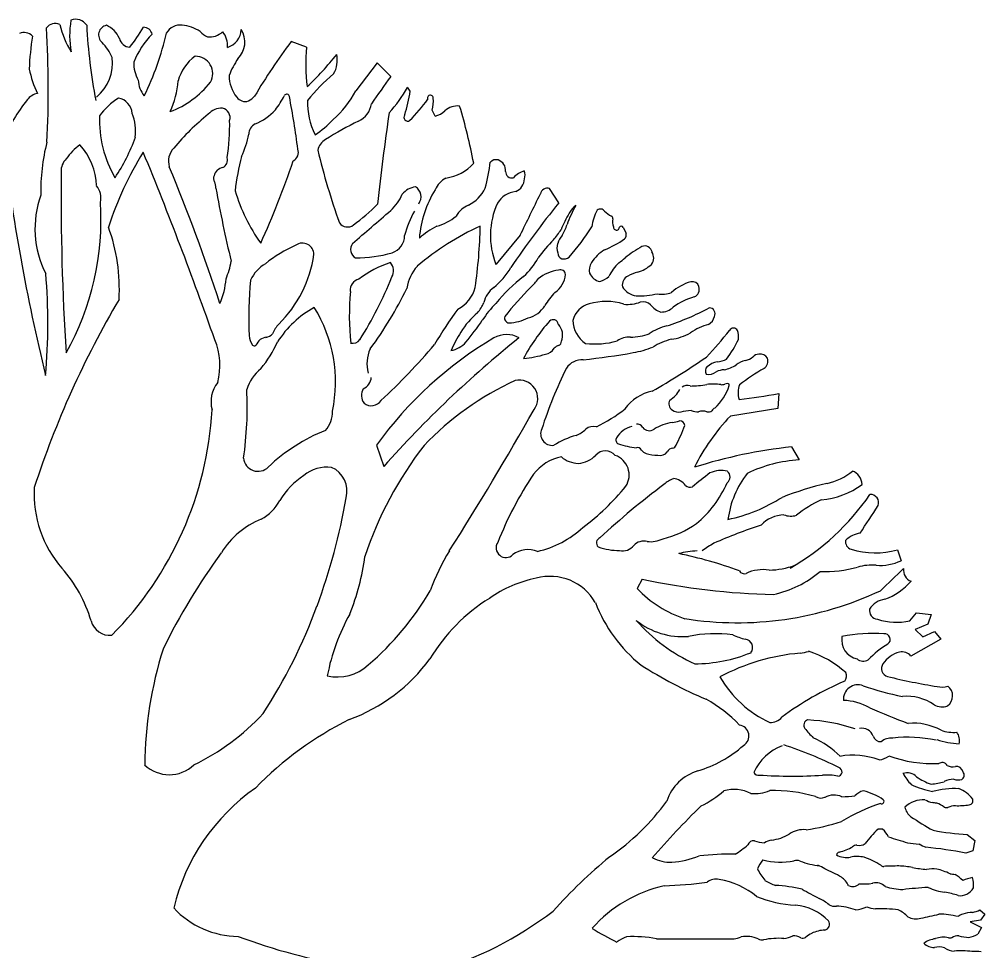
# Model space of a CAD drawing. Header units: metres. Extents: x -4.29 to -0.76, y -2.59 to 0.97.
# Drawn here: x -2.571 to -0.756, y -0.81 to 0.944 of the extents above; entities that cross this region are included whole.
import ezdxf

# ---------------------------------------------------------------- set-up
doc = ezdxf.new("R2010")
doc.units = ezdxf.units.M
doc.layers.add('ceco.net 70', color=7, linetype='Continuous')

msp = doc.modelspace()

# ---------------------------------------------------------------- linework, layer by layer
at = {"layer": 'ceco.net 70'}
for p, q in [((-2.0312, 0.8914), (-2.0601, 0.9019)), ((-1.8986, 0.8621), (-1.9387, 0.8093)), ((-1.8986, 0.8621), (-1.8986, 0.8621)), ((-1.8731, 0.8363), (-1.8986, 0.8621)), ((-1.8362, 0.8086), (-1.8415, 0.8158)), ((-1.7894, 0.7618), (-1.7954, 0.773)), ((-1.5573, 0.5987), (-1.5745, 0.6257)), ((-1.4361, 0.5519), (-1.4306, 0.5412)), ((-1.6297, 0.5376), (-1.6751, 0.4829)), ((-1.1437, 0.2401), (-1.1452, 0.212)), ((-1.1452, 0.212), (-1.2345, 0.1973)), ((-1.8998, 0.1426), (-1.8861, 0.1026)), ((-1.1196, 0.1395), (-1.1051, 0.1151)), ((-0.9206, -0.0543), (-0.9137, -0.0746)), ((-1.4003, -0.1091), (-1.41, -0.1267)), ((-0.8973, -0.1877), (-0.8847, -0.1727)), ((-0.8847, -0.1727), (-0.8569, -0.1757)), ((-0.8569, -0.1757), (-0.8636, -0.194)), ((-0.8636, -0.194), (-0.8873, -0.2041)), ((-0.8873, -0.2041), (-0.8728, -0.2177)), ((-0.8728, -0.2177), (-0.851, -0.2075)), ((-0.851, -0.2075), (-0.8389, -0.2221)), ((-0.8389, -0.2221), (-0.8954, -0.2541)), ((-0.7891, -0.5894), (-0.7751, -0.6012)), ((-0.7751, -0.6012), (-0.7786, -0.6205)), ((-0.7786, -0.6205), (-0.7922, -0.6245)), ((-0.7655, -0.7316), (-0.7564, -0.7394)), ((-0.7564, -0.7394), (-0.7645, -0.7509)), ((-0.7645, -0.7509), (-0.7836, -0.7541)), ((-0.7836, -0.7541), (-0.7623, -0.7644)), ((-0.7623, -0.7644), (-0.7692, -0.7772))]:
    msp.add_line(p, q, dxfattribs=at)
for centre, radius, start, end in [((-2.4652, 0.9191), 0.0247, 33.1151, 111.1499), ((-2.5039, 0.9161), 0.0198, 63.9357, 145.0974), ((-4.4292, 0.8118), 1.9125, 357.0279, 3.4656), ((-2.3232, 0.9758), 0.177, 193.7031, 211.8461), ((-2.3135, 0.9137), 0.1631, 169.9628, 191.0391), ((-1.4567, 0.9806), 0.989, 182.7844, 191.0355), ((-2.4035, 0.9142), 0.0187, 101.7641, 229.0136), ((-2.4276, 0.8885), 0.0485, 23.6124, 65.2376), ((-2.6143, 1.0914), 0.3208, 321.3677, 329.5167), ((-2.3378, 0.912), 0.0167, 12.6957, 90.2699), ((-2.2685, 0.9022), 0.0307, 83.5804, 149.2614), ((-2.2715, 0.8605), 0.0725, 56.3984, 84.8602), ((-2.5629, 0.8952), 0.0236, 46.4275, 110.5548), ((-1.9767, 0.8257), 0.5765, 171.3614, 177.5572), ((-2.3617, 0.9132), 0.0221, 193.9364, 264.6613), ((-2.2021, 0.7988), 0.1671, 135.6201, 157.2681), ((-2.8025, 1.0301), 0.5199, 333.714, 347.5364), ((-2.2054, 0.9415), 0.0331, 218.4091, 248.3474), ((-2.2137, 0.9467), 0.0362, 263.7001, 313.0279), ((-2.2186, 0.8952), 0.0388, 353.6962, 40.1071), ((-2.1899, 0.9253), 0.0357, 285.9026, 358.4739), ((-2.1913, 0.9008), 0.044, 315.0139, 32.4353), ((-2.4777, 0.8377), 0.0879, 22.8725, 45.1889), ((-1.2367, 0.2766), 1.0339, 142.7863, 149.6465), ((-1.706, 0.8581), 0.3268, 174.1487, 187.1891), ((-2.4803, 0.8618), 0.0842, 310.1571, 6.8771), ((-2.1932, 0.8071), 0.0822, 125.2627, 165.4192), ((-2.2401, 0.8418), 0.0324, 329.7848, 91.0901), ((-2.4113, 1.2242), 0.5576, 313.1094, 321.5678), ((-2.0229, 0.8668), 0.0495, 328.7005, 12.5901), ((-2.2866, 0.8624), 0.0696, 179.2387, 208.3514), ((-2.0456, 0.7904), 0.1394, 145.3353, 160.0383), ((-2.3643, 0.8886), 0.1922, 191.5072, 205.9901), ((-2.1138, 0.8372), 0.0629, 179.3273, 219.1538), ((-1.7279, 0.5453), 0.389, 130.5085, 140.829), ((0.0699, -0.5668), 2.3966, 144.1656, 145.6634), ((-2.2954, 0.8328), 0.0526, 183.7009, 218.752), ((-2.4247, 0.8363), 0.1521, 334.2571, 356.7825), ((-2.3478, 0.9319), 0.1725, 290.408, 321.9078), ((-2.5311, 0.7737), 0.0313, 100.941, 144.1317), ((-2.1601, 0.8284), 0.0429, 296.9366, 316.7847), ((-2.3384, 0.9486), 0.3043, 324.8045, 330.8259), ((-2.0684, 0.7978), 0.005, 7.6114, 150.8349), ((-2.1089, 0.9004), 0.1931, 311.31, 331.8255), ((-2.0837, 0.9535), 0.2787, 318.1931, 330.3693), ((-2.1486, 0.8588), 0.3164, 342.5655, 350.8681), ((-1.7985, 0.7957), 0.0053, 359.855, 205.1062), ((-2.2819, 0.5747), 0.3502, 141.646, 156.0052), ((-2.3044, 0.6737), 0.1461, 123.4269, 142.6289), ((-2.3904, 0.7647), 0.0314, 3.7793, 79.7856), ((-2.1468, 0.808), 0.0188, 213.7393, 288.9875), ((-3.5449, 0.5112), 1.509, 7.1667, 10.9744), ((-1.8904, 0.7879), 0.1391, 178.6766, 206.0913), ((-1.9517, 0.7913), 0.043, 294.8025, 351.6572), ((-2.1137, 1.0221), 0.3855, 315.7741, 323.6252), ((-1.8474, 0.7893), 0.0545, 342.5655, 6.7554), ((-1.7474, 0.7458), 0.0349, 83.5814, 132.8765), ((-2.7545, 0.4741), 1.0564, 10.8655, 16.8562), ((-2.2047, 0.7543), 0.2159, 177.8709, 210.1535), ((-2.447, 0.7323), 0.0944, 353.8766, 21.4354), ((-1.9321, 0.4101), 0.4546, 128.6523, 140.1111), ((-2.1903, 0.7423), 0.0344, 87.8846, 138.494), ((-2.1936, 0.7587), 0.0186, 343.0383, 75.6665), ((-2.171, 0.8507), 0.1123, 292.49, 316.3645), ((2.9999, 0.0567), 4.9275, 171.7033, 173.7144), ((-1.841, 0.7595), 0.00723, 141.9782, 299.3562), ((-1.8041, 0.8121), 0.0525, 286.3423, 308.984), ((-2.5629, 0.7444), 0.3872, 350.9519, 1.3143), ((-2.1156, 0.7259), 0.0245, 120.5658, 175.6225), ((-2.1068, 0.8691), 0.1693, 302.7116, 317.7897), ((-1.6549, 0.1828), 0.634, 116.0774, 122.4984), ((-2.3147, 0.76), 0.1776, 335.3439, 349.5271), ((1.0272, 1.143), 3.6539, 186.694, 193.7625), ((-2.1781, 0.6233), 0.3527, 165.3168, 181.6992), ((-2.6644, 0.8306), 0.3297, 325.9217, 340.8066), ((-1.9785, 0.6895), 0.0328, 121.3097, 165.6867), ((-2.3901, 0.6163), 0.1134, 126.4243, 144.9166), ((-2.5463, 0.6264), 0.1204, 2.1157, 42.4204), ((-1.7826, 0.3501), 0.6534, 148.2567, 161.9044), ((-9.2772, -2.1534), 7.5004, 19.42334, 22.30925), ((-2.2551, 0.6768), 0.0358, 136.0976, 196.7589), ((-2.0648, 0.6934), 0.0182, 297.8977, 19.6782), ((-0.5869, 1.0467), 1.4656, 193.7811, 199.3665), ((-2.4614, 0.6587), 0.0313, 133.3333, 183.7009), ((-2.1971, 0.6794), 0.017, 300.7285, 13.73), ((-1.7044, 0.5674), 0.4643, 165.2041, 173.3292), ((-3.7065, 1.2398), 1.7435, 335.7028, 341.1772), ((-1.7807, 0.7293), 0.0849, 277.6903, 318.6516), ((-2.0574, 0.7218), 0.3745, 345.1888, 352.8705), ((-1.675, 0.6645), 0.0152, 75.6899, 134.7455), ((-1.6778, 0.6594), 0.0208, 355.4045, 71.7275), ((2.1301, 0.6126), 4.6229, 179.4541, 183.6762), ((-5.3884, -0.6251), 3.3574, 17.9389, 22.6255), ((-2.1852, 0.6444), 0.0206, 98.82, 165.3387), ((-1.6455, 0.6568), 0.0115, 175.1959, 286.7487), ((-1.6076, 0.6138), 0.0471, 107.7509, 137.3209), ((-1.6444, 0.6509), 0.0238, 342.1228, 19.2911), ((-2.195, 0.6444), 0.0114, 152.8577, 214.2923), ((-2.225, 0.6271), 0.0233, 357.3844, 28.1382), ((-1.745, 0.6028), 0.0489, 119.8247, 155.3702), ((-1.6492, 0.6447), 0.0275, 294.162, 357.6152), ((-2.456, 0.6074), 0.0381, 348.2671, 37.9256), ((-0.0091, 1.015), 2.2269, 190.0593, 193.6752), ((-1.8401, 0.7183), 0.3395, 196.6017, 215.2445), ((-1.8207, 0.5889), 0.0401, 98.4629, 139.7134), ((-1.8382, 0.6099), 0.0221, 323.7432, 58.0985), ((-1.6171, 0.5166), 0.2027, 148.2736, 175.5318), ((-1.7578, 0.6568), 0.0697, 296.3657, 333.8057), ((-1.6329, 0.5734), 0.0465, 96.2674, 148.372), ((-1.5783, 0.6124), 0.0138, 74.3577, 166.275), ((-2.3583, 0.5494), 0.1836, 159.8021, 207.2248), ((-2.9266, 0.5663), 0.5089, 330.5642, 3.7544), ((-1.9268, 0.6453), 0.0813, 311.3613, 338.0803), ((-12.7848, 6.0211), 12.43, 333.82259, 334.22272), ((-8.1149, 7.7523), 9.5049, 310.47458, 311.0488), ((-2.153, 0.8441), 0.3557, 306.1571, 315.8175), ((-1.6802, 0.4961), 0.1716, 149.5613, 166.2603), ((-1.7063, 0.5482), 0.0505, 114.019, 149.8834), ((-1.5384, 0.5372), 0.1472, 155.7112, 201.6812), ((0.009, -0.654), 2.0055, 141.3479, 145.6806), ((-1.2983, 0.4689), 0.2589, 151.2435, 159.9508), ((-1.5008, 0.5597), 0.0416, 125.8833, 152.2827), ((-1.4171, 0.5461), 0.0779, 150.1318, 174.6614), ((-1.4789, 0.5774), 0.00955, 34.8291, 127.4866), ((-1.4429, 0.6091), 0.0385, 223.0278, 246.8052), ((-1.8173, 0.657), 0.1072, 286.7403, 308.8759), ((-1.2712, 0.4302), 0.3052, 150.8167, 157.3059), ((-1.4611, 0.569), 0.00555, 356.4997, 57.5993), ((-1.4227, 0.5636), 0.0333, 171.2433, 198.2732), ((-2.727, 0.4362), 0.3438, 356.7752, 19.8545), ((-1.9545, 0.5719), 0.0188, 216.8072, 306.9339), ((-1.4901, 0.0879), 0.5139, 114.6904, 130.3807), ((-1.7152, 0.4129), 0.1584, 116.7185, 131.0384), ((-2.6228, 0.5722), 0.9182, 351.6809, 358.9187), ((-1.7361, 0.6709), 0.2207, 319.9939, 326.1577), ((-1.6595, 0.5988), 0.125, 330.5673, 340.7737), ((-1.9862, 0.8761), 0.5879, 319.7589, 326.7047), ((-1.4487, 0.5528), 0.00557, 176.4515, 356.6742), ((-1.4397, 0.551), 0.00372, 13.4613, 155.8615), ((-1.881, 0.5369), 0.0341, 288.6971, 359.9744), ((-1.3909, 0.3516), 0.25, 134.7882, 145.0115), ((-1.5225, 0.5115), 0.0382, 137.3742, 163.6582), ((-1.5544, 0.7064), 0.2134, 292.9621, 304.5696), ((-1.4419, 0.5384), 0.0116, 317.7915, 13.586), ((-1.947, 0.2836), 0.2574, 113.9273, 128.8766), ((-2.039, 0.5011), 0.0217, 0.4468, 124.8534), ((-1.9292, 0.5112), 0.0192, 145.8723, 238.6339), ((-1.5328, 0.5139), 0.0277, 162.4298, 200.0573), ((-1.4315, 0.4444), 0.0766, 121.1359, 146.8818), ((-1.272, 0.2886), 0.2616, 119.4859, 127.8189), ((-1.3955, 0.5035), 0.0139, 10.789, 112.1366), ((-2.2436, 0.5336), 0.2286, 314.4848, 351.8687), ((-1.941, 0.7563), 0.2615, 270.3752, 285.7345), ((-1.722, 0.5659), 0.1448, 313.008, 330.6603), ((-1.5482, 0.5035), 0.0106, 175.0602, 251.5819), ((-1.5479, 0.5113), 0.0183, 258.2493, 304.8718), ((-1.4808, 0.5447), 0.0692, 301.8829, 314.425), ((-1.3991, 0.4952), 0.0204, 322.4114, 32.4296), ((-2.3594, 0.5251), 0.1901, 338.4818, 348.914), ((-2.0721, 0.4228), 0.0712, 120.8253, 154.7576), ((-1.8066, 0.284), 0.2129, 108.3784, 126.4804), ((-1.8895, 0.4709), 0.0219, 327.5545, 43.8479), ((-1.7661, 0.4273), 0.0771, 137.5644, 172.338), ((-1.7668, 0.546), 0.138, 309.264, 329.8983), ((-1.5537, 0.4631), 0.00936, 5.0804, 113.9527), ((-1.4695, 0.4711), 0.0302, 150.0089, 189.9165), ((-1.3554, 0.3999), 0.1236, 135.9289, 150.774), ((-1.4243, 0.5265), 0.0602, 284.6428, 313.3547), ((-3.5999, 0.3713), 1.0824, 354.8331, 4.9925), ((-2.3266, 0.4671), 0.1446, 336.3195, 355.3415), ((-1.9275, 0.4343), 0.0216, 105.1719, 186.2939), ((-2.5688, 0.7387), 0.7517, 328.0707, 338.1657), ((-1.4486, 0.2283), 0.2901, 126.993, 141.3663), ((-1.7009, 0.5353), 0.132, 313.8451, 322.7655), ((-1.5516, 0.4044), 0.0675, 95.044, 130.8803), ((-1.5936, 0.4698), 0.0496, 306.3328, 353.1539), ((-1.4744, 0.4774), 0.0274, 204.7316, 258.6524), ((-1.4904, 0.4872), 0.0382, 286.1886, 315.1889), ((-1.4182, 0.4435), 0.0195, 117.2179, 188.5021), ((-1.3713, 0.3506), 0.1236, 107.7781, 116.8258), ((-1.353, 0.3789), 0.787, 174.5847, 182.2008), ((-2.4911, 0.7538), 0.7215, 323.4202, 334.0137), ((-1.7742, 0.454), 0.0617, 296.4995, 346.2323), ((-1.6513, 0.4009), 0.0475, 126.3826, 167.9505), ((-1.2099, 0.0373), 0.5673, 134.763, 142.2719), ((-1.4076, 0.4583), 0.0347, 210.5504, 263.7867), ((-1.2829, 0.361), 0.0928, 106.2567, 131.9625), ((-1.3059, 0.438), 0.0124, 14.1014, 103.7399), ((-1.3084, 0.4358), 0.0155, 292.6585, 19.7943), ((-1.4208, 0.3866), 0.5301, 175.0883, 185.6527), ((-1.487, 0.3506), 0.1107, 134.2353, 150.493), ((-1.4035, 0.5467), 0.1232, 266.3448, 284.9629), ((-1.362, 0.472), 0.0454, 257.6893, 292.1358), ((-1.2702, 0.3055), 0.1204, 105.546, 126.7051), ((-0.8412, -0.4902), 1.7895, 149.5425, 161.9935), ((-1.9256, 0.2355), 0.1896, 118.7395, 147.6957), ((-2.2418, 0.2618), 0.265, 347.9527, 31.8803), ((-1.7726, 0.4448), 0.0822, 319.8359, 335.5532), ((-1.535, 0.2706), 0.1974, 135.3011, 147.1865), ((-1.6273, 0.4319), 0.0515, 284.4423, 328.643), ((-1.4899, 0.3678), 0.0417, 103.8466, 166.5313), ((-1.468, 0.3032), 0.1099, 72.4345, 106.8277), ((-1.4276, 0.4744), 0.0669, 263.752, 291.1793), ((-1.3991, 0.3911), 0.0213, 46.4167, 101.5665), ((-1.3541, 0.4297), 0.0381, 217.3399, 253.342), ((-1.3647, 0.4262), 0.033, 269.425, 313.0278), ((-1.5283, 0.8912), 0.5524, 288.3768, 297.3966), ((-1.2738, 0.3902), 0.0106, 330.0563, 91.9614), ((-1.258, 0.0292), 0.6126, 142.8999, 150.3829), ((-1.6196, 0.2827), 0.1416, 129.5686, 149.1764), ((-1.6499, 0.3818), 0.00912, 162.9363, 265.1251), ((-1.6564, 0.4696), 0.0971, 273.3618, 295.5587), ((-1.2859, 0.3889), 0.0217, 298.3514, 349.3399), ((-2.0316, 0.3238), 0.0699, 137.9816, 156.0094), ((-2.2977, 0.7902), 0.7256, 321.2697, 325.3398), ((-1.3264, 0.1511), 0.3348, 137.7974, 152.5024), ((-1.5676, 0.3691), 0.0097, 6.8253, 134.425), ((-1.5799, 0.3497), 0.0301, 337.2315, 43.0339), ((-1.478, 0.3779), 0.0524, 180.3825, 236.6819), ((-1.3322, 0.2743), 0.0953, 103.3731, 125.1053), ((-1.2514, 0.2742), 0.0987, 104.2399, 125.97), ((-2.094, 0.3546), 0.0458, 187.4019, 211.3792), ((-2.1014, 0.3128), 0.0335, 98.8829, 121.1568), ((-2.113, 0.3692), 0.0245, 282.4255, 315.9387), ((-1.4914, 0.1985), 0.2948, 147.8803, 155.5159), ((-1.6553, 0.3045), 0.0464, 59.6891, 120.6888), ((-1.4244, 0.3053), 0.0407, 87.0809, 124.2276), ((-1.4221, 0.4472), 0.1012, 269.8955, 290.3313), ((-1.3601, 0.4456), 0.1047, 277.8339, 298.9878), ((-1.8658, 0.863), 0.807, 316.5951, 321.2953), ((-1.2285, 0.3544), 0.00848, 29.8555, 152.0597), ((-1.2463, 0.3756), 0.0201, 300.7087, 300.9423), ((-1.2581, 0.3464), 0.0389, 353.0684, 18.264), ((-2.323, 0.2924), 0.1288, 345.6886, 22.1261), ((-2.1299, 0.3347), 0.0051, 230.4069, 307.443), ((-2.0583, 0.2884), 0.0805, 138.6719, 148.3201), ((-2.2845, 0.4256), 0.2175, 320.281, 335.9116), ((-1.9458, 0.3536), 0.0194, 262.1737, 320.2792), ((-1.3087, -0.2824), 0.728, 120.571, 144.2823), ((-2.701, 1.1025), 1.1927, 312.7537, 319.757), ((-0.3379, -1.2692), 2.0685, 128.7254, 138.4577), ((-1.7699, 0.372), 0.0524, 281.1163, 316.8657), ((-1.5342, 0.2821), 0.0536, 115.6903, 126.4816), ((-1.5598, 0.3377), 0.00761, 287.7427, 2.8253), ((-1.4892, 0.4843), 0.1513, 263.3176, 286.0837), ((-1.4406, 0.4726), 0.1574, 278.5739, 292.6438), ((-1.3141, 0.2206), 0.1254, 104.6495, 121.6863), ((-1.3935, 0.4207), 0.1911, 322.6349, 335.5679), ((-1.8496, 0.2956), 0.0682, 155.5582, 194.5993), ((-1.6475, 0.5423), 0.2378, 275.8309, 286.0123), ((-1.5855, 0.3352), 0.0219, 279.6343, 332.6814), ((-1.6487, 1.5908), 1.2948, 276.1024, 280.3043), ((-1.2112, 0.3313), 0.0297, 279.7772, 310.0584), ((-1.181, 0.2997), 0.0142, 90.2022, 141.5843), ((-1.1781, 0.2991), 0.0151, 27.652, 101.4647), ((-1.5133, 0.268), 0.0354, 86.357, 146.3002), ((-2.1003, 1.5017), 1.4483, 299.7566, 304.5235), ((-1.2704, 0.2823), 0.0112, 133.2087, 213.4492), ((-1.2506, 0.258), 0.0424, 101.8735, 130.2208), ((-1.2619, 0.3411), 0.0416, 273.4913, 299.1266), ((-1.2565, 0.3416), 0.0579, 280.2094, 304.5817), ((-1.192, 0.2486), 0.0553, 104.908, 124.9754), ((-1.1812, 0.3013), 0.0172, 305.2606, 16.2993), ((-2.068, 0.225), 0.0788, 128.5697, 163.5322), ((-0.7938, -0.0827), 0.8355, 153.6889, 162.1651), ((-1.276, 0.2999), 0.0241, 261.0853, 307.8606), ((-1.2446, 0.2455), 0.0391, 92.418, 115.0919), ((-0.9427, -0.1066), 0.4553, 120.1366, 127.1268), ((-2.1526, 0.2242), 0.0583, 141.5187, 194.8862), ((-1.9343, 0.2717), 0.0248, 293.1354, 356.6935), ((-1.4113, -0.2357), 0.5494, 114.5194, 136.6033), ((-1.6312, 0.2306), 0.0345, 323.1817, 103.4616), ((-1.3158, 0.241), 0.0143, 65.979, 132.1581), ((-1.31, 0.4312), 0.1772, 270.0014, 280.1313), ((-1.2665, 0.1524), 0.1052, 82.2877, 96.7487), ((-1.3292, 0.2848), 0.0973, 312.0862, 342.0039), ((-1.25, 0.2704), 0.0139, 260.471, 292.3371), ((-1.2377, 0.2393), 0.0195, 95.3862, 111.2264), ((-1.2395, 0.2557), 0.00297, 340.9095, 90.3602), ((-1.1731, 0.2415), 0.0469, 161.4186, 195.7098), ((-2.826, 0.2143), 0.6832, 351.906, 2.7739), ((-1.9028, 0.2362), 0.0252, 149.7319, 215.8484), ((-1.3644, 0.1622), 0.0839, 101.7641, 144.4661), ((-1.3801, 0.2762), 0.0582, 302.9761, 330.5838), ((-1.291, 0.9601), 0.7349, 275.6906, 281.5698), ((-1.9097, 0.2391), 0.0222, 232.7739, 326.024), ((-1.336, 0.2207), 0.0142, 151.5232, 238.1043), ((-2.8621, 0.2456), 0.6542, 315.2553, 356.8141), ((-2.0317, 0.2041), 0.0491, 316.8141, 2.7915), ((-6.4515, 2.9307), 5.5591, 327.5029, 330.6978), ((-1.609, 0.4326), 0.2833, 295.6621, 308.5189), ((-1.3319, 0.2237), 0.019, 232.4661, 282.1895), ((-1.3014, 0.0876), 0.1204, 93.2115, 102.6959), ((-1.2953, 0.2425), 0.037, 249.7014, 271.7455), ((-1.2863, 0.1796), 0.0271, 74.0265, 106.9452), ((-1.2755, 0.2146), 0.00948, 249.5913, 311.4438), ((-1.256, 0.1992), 0.0156, 120.8612, 148.0751), ((-1.4093, 0.1716), 0.0109, 23.1335, 100.3446), ((-1.3341, 0.1059), 0.0799, 96.8965, 123.1696), ((-1.3905, 0.4223), 0.2416, 281.1566, 284.4279), ((-1.3297, 0.1788), 0.00954, 6.7523, 93.1003), ((-0.9504, -0.0741), 0.393, 136.3083, 153.5205), ((-1.868, -0.147), 0.3423, 111.9426, 133.4278), ((-1.5696, 0.164), 0.0216, 154.823, 277.8776), ((-1.5439, 0.2111), 0.0536, 291.1085, 314.6117), ((-1.4916, 0.1536), 0.0243, 77.5364, 127.1552), ((-1.4074, 0.1302), 0.0491, 104.3488, 147.3433), ((-1.387, 0.1855), 0.0156, 218.0863, 305.8733), ((-1.569, 0.2671), 0.2636, 331.7896, 340.6777), ((-1.4797, 0.0023), 0.165, 105.7861, 121.7662), ((-1.4418, 0.1525), 0.00802, 149.024, 246.2192), ((-1.3912, 0.3122), 0.1755, 252.119, 263.4409), ((-1.2648, -0.2828), 0.6914, 142.1134, 161.7783), ((-1.4694, 0.1082), 0.0239, 39.5536, 139.298), ((-1.4089, 0.1302), 0.00796, 25.4103, 107.0281), ((-1.3854, 0.1461), 0.0205, 217.5025, 248.3403), ((-1.3662, 0.2273), 0.1037, 255.0337, 267.3968), ((-1.3669, 0.1399), 0.0167, 256.1809, 324.6109), ((-1.3413, 0.1235), 0.0138, 96.6885, 150.8281), ((-1.3454, 0.1463), 0.00946, 285.536, 336.2336), ((-1.0207, -0.7833), 0.9281, 96.1146, 107.6504), ((-2.1226, 0.1206), 0.0271, 185.281, 315.5417), ((-1.5365, 0.0365), 0.0855, 100.3821, 143.0529), ((-1.5193, 0.1586), 0.0501, 229.2998, 268.6079), ((-1.5242, 0.1598), 0.0514, 274.1243, 315.4809), ((-1.4638, 0.0866), 0.039, 327.4091, 70.8014), ((-1.0879, -0.1512), 0.2669, 93.7022, 115.4867), ((-1.9923, 0.0322), 0.0693, 83.2652, 129.6607), ((-2.0038, 0.0566), 0.0485, 344.3969, 66.2275), ((-1.252, 0.0438), 0.0512, 76.4732, 114.0888), ((-1.2491, 0.0829), 0.0139, 308.3685, 49.6177), ((-1.0757, 0.1792), 0.1108, 281.9154, 309.7599), ((-1.0157, 0.0673), 0.0289, 3.2205, 68.0706), ((-1.9588, -0.0346), 0.1431, 122.9011, 149.1003), ((-1.0489, -0.2841), 0.6689, 146.2112, 158.6113), ((-1.321, 0.0254), 0.0581, 110.879, 131.3546), ((-1.3437, 0.0495), 0.0303, 34.5937, 86.2115), ((-0.5851, -0.8148), 1.1369, 127.2262, 129.3517), ((-1.062, -0.0203), 0.1786, 141.9871, 172.4713), ((-2.331, 0.0507), 0.2124, 176.6886, 221.0576), ((-1.7742, 0.3421), 0.4408, 306.5108, 321.1474), ((-0.4267, -1.1707), 1.5513, 126.9541, 132.7527), ((-1.3106, 0.0754), 0.012, 226.6918, 292.3469), ((-1.4334, 0.1569), 0.2108, 309.8529, 336.2239), ((-0.9012, -0.5635), 0.6523, 103.4497, 111.2264), ((-1.076, 0.189), 0.1496, 274.6693, 306.5898), ((-2.1555, 0.0768), 0.0831, 298.0689, 332.8378), ((-3.0831, 0.2368), 1.1426, 339.6814, 350.2617), ((-1.3042, 0.3092), 0.3129, 282.019, 302.2322), ((-1.3517, 0.311), 0.4608, 299.9028, 325.4671), ((-0.957, -0.1828), 0.247, 115.6257, 128.3983), ((-0.9711, 0.0345), 0.0154, 339.6616, 93.632), ((-2.1677, 0.7882), 1.4292, 325.4314, 327.9195), ((-2.0598, -0.14), 0.1542, 111.5271, 148.6307), ((-1.1302, -0.0535), 0.0655, 93.2202, 135.4777), ((-1.1207, 0.0446), 0.0353, 248.1216, 286.8272), ((-1.6398, 0.1263), 0.1884, 283.0966, 312.7152), ((-1.4076, 0.1529), 0.1919, 284.0212, 304.721), ((-0.8829, -0.9021), 0.9415, 108.1905, 113.9719), ((-1.4763, -0.0409), 0.01, 110.5161, 228.0652), ((-1.3839, 0.0108), 0.0496, 261.9722, 297.2983), ((-1.0033, -0.0389), 0.0148, 168.4944, 253.6878), ((-0.9802, -0.0784), 0.0567, 100.7337, 131.5185), ((-1.6565, -0.0502), 0.0184, 146.5366, 315.4079), ((-1.615, -0.1018), 0.048, 68.0871, 126.2944), ((-1.4438, 0.0596), 0.115, 250.0514, 270.5692), ((-1.4365, -0.031), 0.0251, 255.7329, 323.6239), ((-1.3967, -0.0653), 0.0276, 77.5387, 135.1168), ((-1.1534, -0.2387), 0.2265, 119.6423, 126.3271), ((-0.962, 0.0933), 0.1533, 252.7552, 285.6703), ((-1.2173, -0.7727), 1.2073, 143.8036, 153.8591), ((-2.3806, -0.0039), 0.4633, 338.3464, 352.2201), ((-1.3916, -0.2791), 0.4331, 149.001, 160.0363), ((-1.2933, -0.2026), 0.1464, 91.4114, 105.1529), ((-1.4854, -0.818), 0.7722, 69.7104, 78.5116), ((-2.6849, -0.261), 0.2592, 16.4471, 41.6364), ((-1.163, 0.0486), 0.1408, 270.5874, 290.6131), ((-1.0579, 0.1399), 0.235, 268.0979, 285.4525), ((-0.9688, -0.177), 0.0941, 84.7834, 106.3118), ((-0.9536, 0.0106), 0.0941, 265.9407, 295.1274), ((-4.8093, 3.9365), 5.6054, 313.4779, 314.0944), ((-0.8869, -0.0926), 0.0222, 171.4845, 248.7275), ((-1.5549, -0.3331), 0.2299, 101.143, 125.2627), ((-1.5732, -0.2013), 0.0973, 29.4118, 105.6088), ((-1.2082, -0.088), 0.011, 211.2767, 287.1403), ((-1.1728, -0.1673), 0.0759, 81.4886, 115.0512), ((-1.1948, 0.0573), 0.1996, 281.8744, 310.2863), ((-1.2532, 0.0218), 0.216, 223.4358, 252.0133), ((-1.1256, 1.1667), 1.3051, 257.847, 268.7646), ((-0.9886, -0.0297), 0.1256, 290.6769, 318.2601), ((-2.2884, 0.1594), 0.5695, 310.9513, 329.3175), ((-1.2217, 0.4397), 0.631, 261.045, 295.2569), ((-2.9609, 0.1892), 1.0114, 326.9647, 339.8017), ((-1.5078, -0.4336), 0.3397, 121.9605, 149.1014), ((-1.2251, -0.0512), 0.2824, 201.2264, 231.0893), ((-0.9391, -0.1867), 0.0399, 97.5179, 148.1221), ((-1.6111, -0.3644), 0.3882, 150.7808, 169.1004), ((-0.9563, -0.168), 0.0169, 172.0319, 263.4259), ((-2.4005, -0.178), 0.0371, 195.0562, 274.777), ((-1.3245, -0.0779), 0.1395, 231.4538, 274.5702), ((-1.1692, 0.0247), 0.3217, 221.1498, 245.6883), ((-0.9222, -0.0745), 0.116, 251.9336, 282.4256), ((-1.2631, -0.4617), 0.2498, 82.3828, 101.6026), ((-1.1549, -0.0383), 0.1912, 246.8762, 254.3532), ((-0.9886, -0.2235), 0.0367, 169.8597, 257.8569), ((-0.9661, -0.5208), 0.3094, 86.2282, 100.9204), ((-0.9446, -0.2227), 0.0106, 306.1596, 96.2933), ((-1.2081, -0.2379), 0.0156, 321.695, 84.3372), ((-0.8565, -0.3701), 0.1611, 120.5001, 137.5245), ((-1.5764, -0.4675), 0.7592, 162.6273, 179.3108), ((-1.3031, 0.0178), 0.2863, 270.2996, 292.0295), ((-1.0694, -0.6397), 0.3927, 94.9827, 118.0973), ((-1.1383, -0.0495), 0.2021, 279.9152, 284.5903), ((-1.1422, -0.4214), 0.1847, 47.5948, 72.7428), ((-0.9037, -0.2985), 0.0534, 104.1006, 145.7224), ((-0.9118, -0.2671), 0.0209, 38.3272, 103.3897), ((-1.9731, -0.2071), 0.0861, 257.0832, 312.3305), ((-2.0614, -0.0689), 0.3238, 289.9245, 324.0307), ((-0.951, 0.441), 0.8431, 237.6215, 247.024), ((-0.9844, -0.2448), 0.0188, 230.4952, 298.822), ((-0.9347, -0.2773), 0.0158, 145.7647, 254.0317), ((-1.0315, -0.2915), 0.0153, 321.4984, 25.04), ((-1.0673, -0.183), 0.2171, 210.5405, 244.5817), ((-0.7866, -0.8432), 0.5901, 113.2481, 126.5163), ((-0.9948, -0.3355), 0.0274, 68.8255, 183.7678), ((-0.651, 0.8909), 1.2179, 256.3194, 260.7978), ((-0.769, 0.3415), 0.6864, 251.6665, 258.0653), ((-0.8369, -0.2734), 0.0389, 256.8782, 286.8628), ((-0.8399, -0.329), 0.0232, 306.6677, 52.1871), ((-1.3999, -0.5541), 0.2495, 43.0539, 61.3284), ((-1.0252, -0.4436), 0.1063, 60.3561, 88.3503), ((-0.9025, -0.4187), 0.0891, 55.1668, 95.46), ((-2.4387, -0.0598), 0.4444, 296.1108, 317.1321), ((-0.4051, 0.9455), 1.4155, 246.3647, 249.5272), ((-0.8366, -0.3182), 0.0313, 241.2701, 289.7575), ((-1.6549, -0.9637), 0.6605, 116.6453, 135.6704), ((-1.1605, -0.3483), 0.0308, 270.064, 317.8051), ((-1.0864, -0.3839), 0.0101, 106.2564, 217.2544), ((-1.1028, -0.6922), 0.3183, 71.1703, 87.5575), ((-0.8906, -0.4883), 0.1082, 61.1896, 95.0813), ((-1.2201, -0.4042), 0.0206, 299.6517, 82.7844), ((-1.001, -0.3217), 0.1157, 216.1571, 227.8383), ((-0.9879, -0.4136), 0.0239, 22.6235, 99.4376), ((-0.8154, -0.3296), 0.0679, 250.1291, 275.3986), ((-0.8284, -0.4126), 0.0247, 344.5607, 38.3283), ((-1.1428, -0.553), 0.159, 43.9991, 66.225), ((-0.952, -0.4007), 0.0143, 195.0912, 273.4067), ((-0.9321, -0.4376), 0.0295, 84.6602, 130.1641), ((-0.9009, -0.6584), 0.2518, 77.8596, 96.4889), ((-0.7913, -0.2402), 0.1795, 252.1, 265.7619), ((-1.3608, -0.2524), 0.2271, 286.7143, 311.6356), ((-1.1047, -0.5105), 0.0934, 110.2731, 156.2279), ((-1.3539, -1.1015), 0.7149, 63.1276, 72.1096), ((-1.004, -0.5839), 0.1434, 70.0336, 99.8149), ((-0.9574, -0.4156), 0.0336, 274.1229, 308.33), ((-0.8538, -0.2071), 0.249, 250.5724, 272.6148), ((-2.2891, -0.4099), 0.0672, 226.1355, 313.2369), ((-1.2709, -0.5538), 0.0874, 106.3354, 161.9485), ((-1.0327, -0.4718), 0.00821, 270.5377, 76.4006), ((-0.8308, -0.4908), 0.0368, 96.2437, 108.3639), ((-0.8376, -0.4663), 0.0124, 31.0203, 77.1002), ((-0.8169, -0.4384), 0.0238, 244.8765, 282.9633), ((-0.81, -0.4745), 0.0131, 12.5435, 97), ((-0.8052, -0.4779), 0.0102, 303.394, 37.6152), ((-1.1823, -0.4697), 0.00843, 201.4818, 285.5155), ((-1.119, 0.4443), 0.9241, 266.2073, 273.5911), ((-1.0528, -0.5651), 0.0874, 76.6328, 95.4156), ((-0.9024, -0.4985), 0.0249, 43.8308, 107.815), ((-0.8292, -0.4312), 0.0918, 208.3511, 224.6105), ((-0.8133, -0.375), 0.1278, 236.169, 249.8465), ((-0.8162, -0.5169), 0.0312, 86.9976, 121.2045), ((-0.8056, -0.4516), 0.0353, 255.4038, 279.7365), ((-1.9051, -0.8188), 0.3868, 125.068, 166.4019), ((-1.3822, -0.3474), 0.21, 296.1964, 310.2099), ((-1.2272, -0.5729), 0.068, 62.6681, 106.6523), ((-1.1897, -0.4375), 0.0753, 265.2219, 292.7002), ((-1.1535, -0.7865), 0.2797, 73.5586, 91.4583), ((-0.98, -0.5332), 0.0259, 99.7716, 141.6068), ((-1.0068, -0.6093), 0.104, 54.9149, 77.535), ((-0.8234, -0.344), 0.1675, 244.861, 259.301), ((-0.9084, -0.1634), 0.3356, 278.7462, 283.0959), ((-0.8123, -0.6719), 0.1686, 87.6445, 104.5103), ((-0.8241, -0.5562), 0.0561, 36.4022, 70.4761), ((-1.0644, -0.5022), 0.0189, 238.1894, 292.5266), ((-1.04, -0.5502), 0.0349, 64.514, 119.3569), ((-1.0376, -0.0914), 0.4274, 271.6888, 275.0049), ((-0.95, -0.5275), 0.00444, 236.5927, 47.7903), ((-0.8717, -0.5748), 0.0505, 86.5997, 133.691), ((-0.8235, -0.4271), 0.1072, 245.0934, 253.0236), ((-0.7863, -0.5258), 0.00788, 276.3718, 21.2264), ((-1.7072, -0.2724), 0.4352, 304.3722, 324.2493), ((-0.174, -1.6762), 1.5953, 134.371, 139.1786), ((-0.8383, -0.8714), 0.3588, 108.5509, 121.4588), ((-0.8765, -0.5317), 0.0308, 192.2551, 232.8144), ((-0.8581, -0.5806), 0.051, 76.9356, 86.3531), ((-0.8596, -0.5725), 0.0437, 51.9582, 72.5959), ((-0.8284, -0.5265), 0.0124, 249.7289, 283.0922), ((-0.8071, -0.5869), 0.0517, 94.7481, 110.9182), ((-0.8066, -0.4087), 0.1267, 267.8193, 279.6133), ((-0.4839, 0.0713), 0.7503, 236.7601, 240.4953), ((-1.0962, -0.6304), 0.05, 85.4043, 123.7829), ((-1.1518, -0.1678), 0.4171, 278.2191, 287.6124), ((-0.81, -0.7344), 0.2134, 133.5359, 143.2913), ((-0.953, -0.6024), 0.0231, 78.7514, 100.0144), ((-0.973, -0.6108), 0.0395, 25.3855, 51.6256), ((-1.1666, -0.5176), 0.0831, 276.5867, 300.8868), ((-0.7596, -0.0819), 0.542, 250.8579, 254.8136), ((-0.7624, -0.0959), 0.4942, 259.3952, 266.9057), ((-1.3346, -0.4513), 0.2065, 301.828, 310.1134), ((-1.1905, -0.6128), 0.0116, 84.0767, 161.8195), ((-1.1674, -0.5451), 0.0603, 248.7064, 266.8932), ((-1.1403, -0.664), 0.0661, 104.6442, 117.3167), ((-1.0558, -0.5216), 0.1044, 284.4511, 299.2705), ((-0.9955, -0.6244), 0.0149, 94.1213, 128.3315), ((-0.9916, -0.5921), 0.0181, 254.0107, 305.5129), ((-0.8755, -0.477), 0.1306, 258.4984, 268.153), ((-0.8336, -0.5288), 0.0912, 239.6144, 248.4248), ((-0.9488, -1.4349), 0.8254, 79.0633, 84.3215), ((-0.8175, -1.4083), 1.0089, 129.6607, 138.0303), ((-1.3448, -0.5604), 0.0815, 243.52, 270.2697), ((-1.3642, -0.4384), 0.2044, 275.5399, 290.4195), ((-1.2366, -1.0931), 0.4665, 88.6584, 96.9228), ((-1.0285, -0.6293), 0.00666, 100.504, 170.4021), ((-1.0162, -0.5931), 0.0398, 241.7377, 281.0161), ((-0.9962, -0.6969), 0.0659, 78.2866, 100.8716), ((-1.0379, -0.785), 0.1623, 57.8527, 70.1524), ((-1.1154, -0.6834), 0.0741, 141.6291, 156.7482), ((-1.1403, -0.5096), 0.1321, 255.4455, 281.1051), ((-1.1098, -0.6567), 0.0183, 69.8124, 106.2573), ((-1.0518, -0.5051), 0.1441, 248.9638, 264.161), ((-1.0951, -0.7089), 0.0664, 55.1747, 67.6223), ((-0.9473, -0.6444), 0.00531, 216.7484, 281.1487), ((-0.9101, -1.3338), 0.6851, 90.6272, 93.0248), ((-0.9232, -0.8097), 0.161, 78.9841, 88.0248), ((-0.8171, -0.2251), 0.4331, 259.9835, 263.5713), ((-1.0967, -0.6146), 0.0953, 204.498, 219.9234), ((-1.1654, -0.9116), 0.2791, 59.9804, 67.179), ((-1.0514, -0.7057), 0.044, 26.9535, 54.4326), ((-0.8528, -0.7195), 0.0653, 84.3035, 101.2744), ((-0.8847, -0.801), 0.1514, 65.387, 75.3127), ((-0.8073, -0.5901), 0.0746, 258.947, 266.2779), ((-0.8681, -0.7512), 0.1031, 46.8064, 57.1645), ((-0.7542, -0.7877), 0.1197, 102.0772, 111.2264), ((-0.8231, -0.6842), 0.0459, 352.851, 17.2128), ((-1.3059, -0.9305), 0.2499, 102.3218, 138.8559), ((-1.406, 0.3423), 1.0297, 272.6006, 277.1331), ((-1.2618, -0.6986), 0.0252, 75.3938, 130.2011), ((-1.2768, -0.8128), 0.1402, 49.4098, 81.2388), ((-1.1148, -0.5848), 0.1064, 238.862, 250.8823), ((-1.172, -1.0267), 0.3422, 77.766, 86.2648), ((-1.0046, -0.6707), 0.0169, 243.4489, 316.5494), ((-0.9838, -0.5633), 0.1193, 265.858, 278.0905), ((-0.9608, -0.7056), 0.025, 45.6672, 104.4612), ((-0.9018, -0.5445), 0.1491, 253.8451, 266.6728), ((-0.8211, -1.4267), 0.7387, 93.2309, 96.9518), ((-0.8164, -0.5879), 0.1114, 245.4, 262.234), ((-1.1016, -0.4976), 0.225, 248.0671, 267.3509), ((-0.784, -0.1562), 0.6221, 239.526, 242.861), ((-0.8623, -0.8736), 0.1782, 71.7498, 80.0149), ((-0.8032, -0.6749), 0.0298, 263.6616, 329.7172), ((-1.1211, -0.8201), 0.0981, 43.7641, 84.6558), ((-1.1071, -0.7923), 0.0915, 50.5591, 64.5004), ((-1.0393, -0.7069), 0.0177, 236.8243, 283.4402), ((-1.0454, -0.8734), 0.1496, 71.942, 86.0891), ((-1.004, -0.6696), 0.0618, 274.588, 294.6121), ((-0.9471, -0.6264), 0.1041, 252.5761, 261.8029), ((-2.158, -0.613), 0.1683, 223.0278, 269.425), ((-1.9838, -0.1912), 0.6836, 286.3826, 307.491), ((-0.9517, -0.9668), 0.2376, 82.0949, 92.4758), ((-0.9501, -0.7954), 0.0711, 45.9814, 64.0483), ((-1.2203, 0.824), 1.6084, 282.3447, 283.5873), ((-0.8427, -0.8834), 0.144, 75.4799, 89.8873), ((-0.7797, -0.7847), 0.0488, 111.6421, 123.4926), ((-0.7785, -0.799), 0.0627, 90.6383, 107.8596), ((-0.7997, -0.6544), 0.0844, 284.1006, 293.9466), ((-1.0596, -0.7585), 0.0112, 285.0679, 33.7523), ((-0.8851, -0.7168), 0.0316, 240.3482, 285.8672), ((-1.2796, -0.4335), 0.3958, 237.1803, 244.87), ((-1.1142, -0.8022), 0.0219, 56.598, 97.7184), ((-1.0413, -0.8484), 0.0833, 118.989, 128.5133), ((-1.0534, -0.8357), 0.0665, 92.8184, 115.1402), ((-0.8079, -0.797), 0.0167, 80.6413, 127.2924), ((-0.8018, -0.7116), 0.0733, 282.4512, 296.4215), ((-1.7796, 0.2303), 1.0807, 249.4063, 260.8079), ((-1.3984, -0.8614), 0.0853, 111.4404, 125.266), ((-1.417, -1.0169), 0.2352, 79.3388, 93.0696), ((-1.275, 13.7876), 14.5737, 269.61296, 270.18615), ((-1.2348, -0.7328), 0.0537, 277.5887, 292.5279), ((-1.2037, -0.8316), 0.0504, 65.0337, 101.9818), ((-1.1732, -0.7636), 0.0242, 247.4993, 272.3077), ((-1.1447, -0.9155), 0.1306, 85.1922, 102.1647), ((-1.1534, -0.6872), 0.1, 281.2903, 291.2264), ((-1.0983, -0.7745), 0.0101, 247.923, 300.6856), ((-0.8405, -0.8399), 0.055, 98.9603, 123.4926), ((-0.8501, -0.7725), 0.0299, 225.999, 268.5304), ((-0.8339, -0.8259), 0.0431, 77.5332, 110.5187), ((-0.8216, -0.7729), 0.0113, 254.4361, 288.0462), ((-0.7717, -0.6113), 0.1724, 258.7783, 265.2204), ((-0.8423, -0.8336), 0.0324, 71.6672, 105.2789), ((-0.8115, -0.7706), 0.0383, 237.3814, 266.7175), ((-0.8015, -0.9805), 0.1721, 82.9979, 94.0626), ((-0.7749, -0.9523), 0.1427, 85.2353, 92.2539)]:
    msp.add_arc(centre, radius, start, end, dxfattribs=at)

doc.saveas('drawing.dxf')
